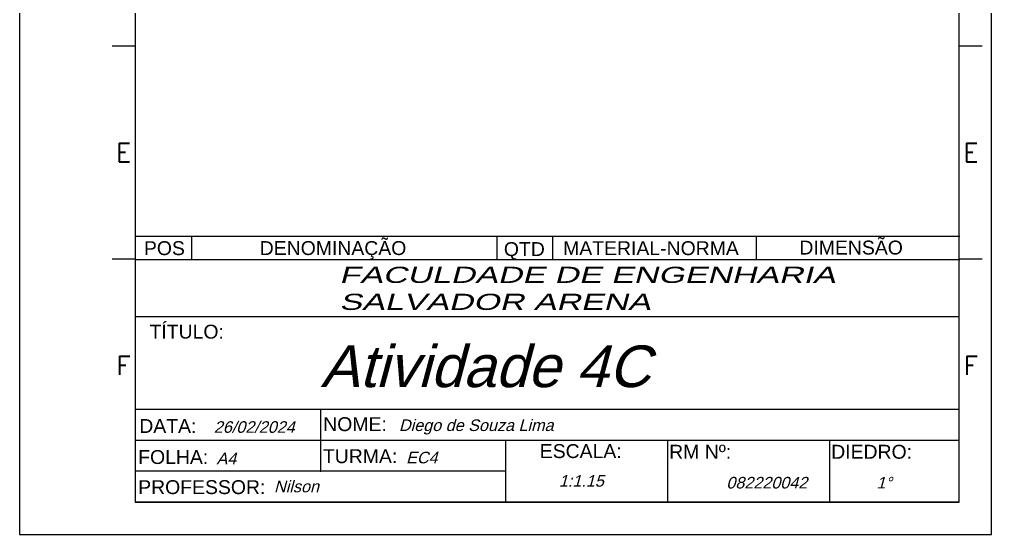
# Model space of a CAD drawing. Header units: millimetres. Extents: x 2307 to 2622, y 603 to 1048.
# Drawn here: x 2307.5 to 2622.5, y 602.7 to 769.6 of the extents above; entities that cross this region are included whole.
import ezdxf
from ezdxf.enums import TextEntityAlignment as Align

# ---------------------------------------------------------------- set-up
doc = ezdxf.new("R2010")
doc.units = ezdxf.units.MM
doc.layers.add('FRAME050', color=6, linetype='Continuous')
doc.styles.get("Standard").update_dxf_attribs({"font": 'arial.ttf'})
doc.styles.add('TECNICA', font='romans.shx')
doc.styles.add('TEXTO', font='arial.ttf', dxfattribs={"width": 1.5, "oblique": 15})

# ---------------------------------------------------------------- blocks, each defined once
blk = doc.blocks.new('A4')
for p, q in [((-114, 119.83), (-114, -177.17)), ((96, -177.17), (96, 119.83)), ((-89, 112.83), (-89, -170.17)), ((89, -170.17), (89, 112.83)), ((89.15, -112.83), (-88.85, -112.83)), ((-76.85, -112.83), (-76.85, -117.84)), ((-10.85, -112.83), (-10.85, -117.84)), ((1.15, -112.83), (1.15, -117.84)), ((45.15, -112.83), (45.15, -117.84)), ((89.15, -117.84), (-88.85, -117.84)), ((89, -130.17), (-89, -130.17)), ((89, -150.17), (-89, -150.17)), ((-49, -150.17), (-49, -163.5)), ((89, -156.84), (-89, -156.84)), ((-9, -156.84), (-9, -170.17)), ((26, -156.84), (26, -170.17)), ((61, -156.84), (61, -170.17)), ((-9, -163.5), (-89, -163.5)), ((89, -170.17), (-89, -170.17)), ((-89, -170.17), (89, -170.17)), ((-89, -170.17), (89, -170.17)), ((89, -170.17), (-89, -170.17)), ((-89, -170.17), (89, -170.17)), ((89, -170.17), (-89, -170.17)), ((-114, -177.17), (96, -177.17))]:
    blk.add_line(p, q)
for p in [(-49, -156.84), (-49, -163.5)]:
    blk.add_point(p)
at = {"layer": 'FRAME050'}
for p, q in [((-89, -71.67), (-94, -71.67)), ((94, -71.67), (89, -71.67)), ((-89, -117.67), (-94, -117.67)), ((94, -117.67), (89, -117.67))]:
    blk.add_line(p, q, dxfattribs=at)
for s, p in [('DENOMINAÇÃO', (-62.09, -116.8)), ('DIMENSÃO', (54.49, -116.69)), ('POS', (-87.11, -116.82)), ('QTD', (-9.35, -117.02)), ('MATERIAL-NORMA', (3.45, -116.82)), ('TÍTULO:', (-85.9, -134.85)), ('DATA:', (-88.11, -155.22)), ('NOME:', (-48.38, -154.83)), ('FOLHA:', (-88.35, -161.93)), ('TURMA:', (-48.44, -161.75)), ('ESCALA:', (-1.6, -160.65)), ('RM Nº:', (26.36, -160.79)), ('DIEDRO:', (61.36, -160.79)), ('PROFESSOR:', (-88.35, -168.43))]:
    blk.add_text(s, height=3).set_placement(p)
at = {"color": 10, "insert": (-44.92, -119.33), "char_height": 3.5, "attachment_point": 1, "style": 'TEXTO'}
blk.add_mtext_dynamic_manual_height_columns('FACULDADE DE ENGENHARIA SALVADOR ARENA', width=121.123, gutter_width=15, heights=[0], dxfattribs=at)
at = {"oblique": 15}
for tag, p, height in [('XXX', (-48.98, -145.34), 9), ('00/00/00', (-72.01, -155.2), 2.5), ('XXX', (-32.03, -154.81), 2.5), ('XXX', (-71.43, -161.99), 2.5), ('XXX', (-30.47, -161.79), 2.5), ('XXX', (-59, -168.05), 2.5), ('1/1', (2.52, -166.84), 2.5), ('XXX', (38.71, -167.22), 2.5), ('XXX', (71.13, -167.22), 2.5)]:
    blk.add_attdef(tag, p, '', height=height, dxfattribs=at)
at = {"layer": 'FRAME050', "style": 'TECNICA'}
for s, p in [('E', (-91.5, -94.67)), ('E', (91.5, -94.67)), ('F', (-91.5, -140.67)), ('F', (91.5, -140.67))]:
    blk.add_text(s, height=4, dxfattribs=at).set_placement(p, align=Align.MIDDLE)

msp = doc.modelspace()

# ---------------------------------------------------------------- block references
ref = msp.add_blockref('A4', (2478.46, 868.506), dxfattribs=dict(xscale=1.5, yscale=1.5, zscale=1.5))
ref.add_attrib('XXX', 'Nilson', (2389.957, 616.437), dxfattribs={"height": 3.75, "oblique": 15})
ref.add_attrib('XXX', 'A4', (2371.316, 625.525), dxfattribs={"height": 3.75, "oblique": 15})
ref.add_attrib('00/00/00', '26/02/2024', (2370.443, 635.706), dxfattribs={"height": 3.75, "oblique": 15})
ref.add_attrib('1/1', '1:1.15', (2482.246, 618.253), dxfattribs={"height": 3.75, "oblique": 15})
ref.add_attrib('XXX', 'EC4', (2432.75, 625.816), dxfattribs={"height": 3.75, "oblique": 15})
ref.add_attrib('XXX', 'Diego de Souza Lima', (2430.421, 636.287), dxfattribs={"height": 3.75, "oblique": 15})
ref.add_attrib('XXX', '082220042', (2536.523, 617.671), dxfattribs={"height": 3.75, "oblique": 15})
ref.add_attrib('XXX', 'Atividade 4C', (2404.992, 650.498), dxfattribs={"height": 13.5, "oblique": 15})
ref.add_attrib('XXX', '1°', (2585.152, 617.671), dxfattribs={"height": 3.75, "oblique": 15})

doc.saveas('drawing.dxf')
